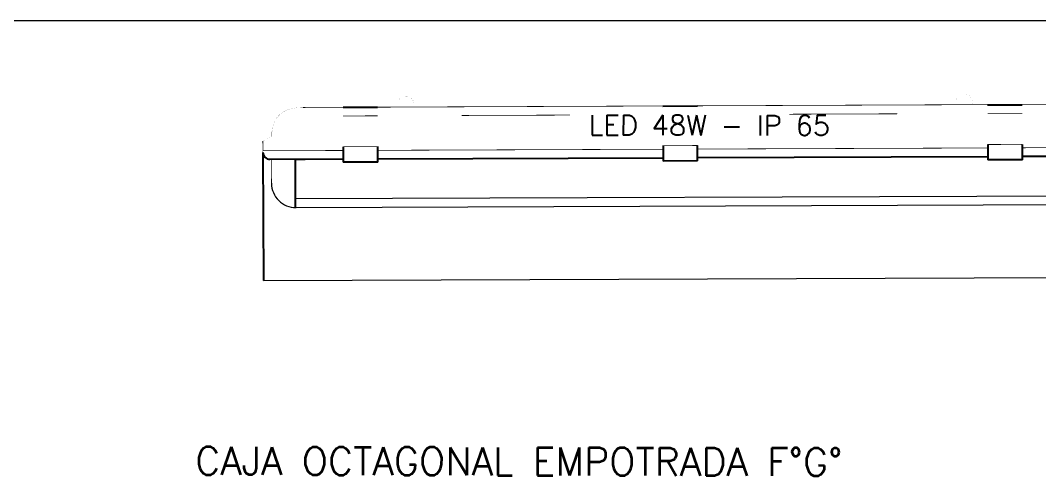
# Model space of a CAD drawing. Header units: inches. Extents: x 1693 to 10990, y 1878 to 5055.
# Drawn here: x 4090 to 4799, y 4735 to 5055 of the extents above; entities that cross this region are included whole.
import ezdxf

# ---------------------------------------------------------------- set-up
doc = ezdxf.new("R2010")
doc.units = ezdxf.units.IN
doc.header["$PDMODE"] = 1
for name, color, linetype, lineweight in [('0-ALIMENTADOR', 1, 'Continuous', 0), ('AUXILIAR', 7, 'Continuous', 5), ('TABLEROS', 240, 'Continuous', 0)]:
    doc.layers.add(name, color=color, linetype=linetype, lineweight=lineweight)
doc.styles.add('R60-50', font='romans.shx', dxfattribs={"width": 1.2, "height": 0.06})
doc.styles.add('Romans', font='romans.shx')
doc.dimstyles.new('ELECTRICO', dxfattribs={"dimtxt": 0.06, "dimasz": 0.06, "dimexe": 0.1, "dimexo": 0.2, "dimgap": 0.05, "dimtad": 1, "dimtoh": 1, "dimzin": 4, "dimdsep": 46, "dimtxsty": 'R60-50', "dimcen": 0.09, "dimclrd": 1, "dimclre": 1, "dimclrt": 4, "dimaunit": 1, "dimadec": 0, "dimazin": 0, "dimtfac": 1, "dimtix": 1, "dimtmove": 0, "dimatfit": 1, "dimfxl": 1, "dimtolj": 1, "dimtzin": 0, "dimarcsym": 0})

# ---------------------------------------------------------------- blocks, each defined once
blk = doc.blocks.new('*D45')
at = {"layer": 'AUXILIAR', "color": 1, "lineweight": -2, "transparency": 16777216}
for p, q in [((4258.43, 4962.57), (4258.74, 4873.53)), ((4840.86, 4964.58), (4841.17, 4875.55))]:
    blk.add_line(p, q, dxfattribs=at)
at = {"layer": 'AUXILIAR', "color": 1, "lineweight": 0, "transparency": 16777216}
blk.add_line((4258.78, 4873.63), (4841.13, 4875.65), dxfattribs=at)
at = {"layer": 'AUXILIAR', "color": 1, "transparency": 16777216}
for points in [[(4258.78, 4873.64), (4258.78, 4873.63), (4258.74, 4873.63)], [(4841.13, 4875.65), (4841.13, 4875.64), (4841.17, 4875.65)]]:
    blk.add_solid(points, dxfattribs=at)
at = {"layer": 'Defpoints', "color": 0, "transparency": 16777216}
for p in [(4258.43, 4962.77), (4840.86, 4964.78), (4841.17, 4875.65)]:
    blk.add_point(p, dxfattribs=at)
at = {"layer": 'AUXILIAR', "color": 4, "lineweight": 0, "transparency": 16777216, "insert": (4549.89, 4874.7), "char_height": 0.06, "attachment_point": 5, "rotation": 0.19797, "style": 'R60-50'}
blk.add_mtext('\\A1;{\\H0.4x;582.43}', dxfattribs=at)

msp = doc.modelspace()

# ---------------------------------------------------------------- linework, layer by layer
at = {"color": 6}
for p, q in [((4314.199, 4994.034), (4338.246, 4994.127)), ((4536.582, 4994.9), (4560.626, 4994.994)), ((4762.468, 4995.78), (4786.512, 4995.874)), ((4314.309, 4966.598), (4314.351, 4955.888)), ((4338.395, 4955.982), (4338.353, 4966.692)), ((4536.69, 4967.367), (4536.731, 4956.657)), ((4560.776, 4956.75), (4560.734, 4967.46)), ((4762.577, 4968.155), (4762.619, 4957.445)), ((4786.663, 4957.539), (4786.621, 4968.249)), ((4263.306, 4957.935), (4314.342, 4958.134)), ((4280.768, 4957.999), (4287.72, 4958.026)), ((4280.768, 4957.999), (4280.9, 4924.236)), ((4338.396, 4955.989), (4314.348, 4955.895)), ((4338.396, 4955.982), (4314.351, 4955.888)), ((4338.386, 4958.227), (4536.722, 4958.999)), ((4560.777, 4956.758), (4536.729, 4956.664)), ((4560.777, 4956.75), (4536.732, 4956.657)), ((4560.767, 4959.092), (4762.609, 4959.878)), ((4786.664, 4957.546), (4762.616, 4957.452)), ((4786.664, 4957.539), (4762.62, 4957.445)), ((4786.654, 4959.971), (4836.276, 4960.164))]:
    msp.add_line(p, q, dxfattribs=at)
at = {"color": 4}
for points in [[(4357.58, 5001.303, 0.0183, 0.0183, 0), (4357.36, 5001.3, 0.0183, 0.0183, 0), (4357.143, 5001.29, 0.0183, 0.0183, 0), (4356.931, 5001.275, 0.0183, 0.0183, 0), (4356.722, 5001.255, 0.0183, 0.0183, 0), (4356.518, 5001.228, 0.0183, 0.0183, 0), (4356.317, 5001.196, 0.0183, 0.0183, 0), (4356.12, 5001.159, 0.0183, 0.0183, 0), (4355.928, 5001.115, 0.0183, 0.0183, 0), (4355.739, 5001.066, 0.0183, 0.0183, 0), (4355.554, 5001.011, 0.0183, 0.0183, 0), (4355.373, 5000.951, 0.0183, 0.0183, 0), (4355.197, 5000.885, 0.0183, 0.0183, 0), (4355.024, 5000.813, 0.0183, 0.0183, 0), (4354.855, 5000.736, 0.0183, 0.0183, 0), (4354.69, 5000.653, 0.0183, 0.0183, 0), (4354.529, 5000.564, 0.0183, 0.0183, 0), (4354.372, 5000.47, 0.0183, 0.0183, 0), (4354.219, 5000.37, 0.0183, 0.0183, 0), (4354.07, 5000.264, 0.0183, 0.0183, 0), (4353.925, 5000.153, 0.0183, 0.0183, 0), (4353.784, 5000.036, 0.0183, 0.0183, 0), (4353.647, 4999.913, 0.0183, 0.0183, 0), (4353.514, 4999.785, 0.0183, 0.0183, 0), (4353.384, 4999.651, 0.0183, 0.0183, 0), (4353.259, 4999.511, 0.0183, 0.0183, 0), (4353.138, 4999.366, 0.0183, 0.0183, 0), (4353.021, 4999.215, 0.0183, 0.0183, 0), (4352.907, 4999.058, 0.0183, 0.0183, 0), (4352.798, 4998.896, 0.0183, 0.0183, 0), (4352.693, 4998.727, 0.0183, 0.0183, 0), (4352.591, 4998.554, 0.0183, 0.0183, 0), (4352.494, 4998.374, 0.0183, 0.0183, 0), (4352.4, 4998.189, 0.0183, 0.0183, 0), (4352.311, 4997.999, 0.0183, 0.0183, 0), (4352.225, 4997.802, 0.0183, 0.0183, 0), (4352.144, 4997.6, 0.0183, 0.0183, 0), (4352.066, 4997.393, 0.0183, 0.0183, 0), (4351.993, 4997.179, 0.0183, 0.0183, 0), (4351.923, 4996.96, 0.0183, 0.0183, 0), (4351.857, 4996.736, 0.0183, 0.0183, 0), (4351.796, 4996.505, 0.0183, 0.0183, 0), (4351.738, 4996.269, 0.0183, 0.0183, 0), (4351.684, 4996.027, 0.0183, 0.0183, 0), (4351.634, 4995.78, 0.0183, 0.0183, 0), (4351.589, 4995.527, 0.0183, 0.0183, 0), (4351.547, 4995.268, 0.0183, 0.0183, 0), (4351.509, 4995.004, 0.0183, 0.0183, 0), (4351.475, 4994.734, 0.0183, 0.0183, 0), (4351.445, 4994.458, 0.0183, 0.0183, 0), (4351.419, 4994.177, 0.0183, 0.0183, 0)], [(4363.698, 4994.225, 0.0183, 0.0183, 0), (4363.694, 4994.525, 0.0183, 0.0183, 0), (4363.686, 4994.818, 0.0183, 0.0183, 0), (4363.672, 4995.105, 0.0183, 0.0183, 0), (4363.654, 4995.386, 0.0183, 0.0183, 0), (4363.631, 4995.66, 0.0183, 0.0183, 0), (4363.603, 4995.928, 0.0183, 0.0183, 0), (4363.571, 4996.189, 0.0183, 0.0183, 0), (4363.533, 4996.444, 0.0183, 0.0183, 0), (4363.491, 4996.692, 0.0183, 0.0183, 0), (4363.443, 4996.934, 0.0183, 0.0183, 0), (4363.391, 4997.169, 0.0183, 0.0183, 0), (4363.334, 4997.398, 0.0183, 0.0183, 0), (4363.273, 4997.621, 0.0183, 0.0183, 0), (4363.206, 4997.837, 0.0183, 0.0183, 0), (4363.135, 4998.046, 0.0183, 0.0183, 0), (4363.058, 4998.249, 0.0183, 0.0183, 0), (4362.977, 4998.446, 0.0183, 0.0183, 0), (4362.891, 4998.636, 0.0183, 0.0183, 0), (4362.8, 4998.819, 0.0183, 0.0183, 0), (4362.705, 4998.997, 0.0183, 0.0183, 0), (4362.604, 4999.167, 0.0183, 0.0183, 0), (4362.499, 4999.331, 0.0183, 0.0183, 0), (4362.388, 4999.489, 0.0183, 0.0183, 0), (4362.273, 4999.64, 0.0183, 0.0183, 0), (4362.154, 4999.785, 0.0183, 0.0183, 0), (4362.029, 4999.924, 0.0183, 0.0183, 0), (4361.899, 5000.055, 0.0183, 0.0183, 0), (4361.765, 5000.181, 0.0183, 0.0183, 0), (4361.625, 5000.3, 0.0183, 0.0183, 0), (4361.481, 5000.412, 0.0183, 0.0183, 0), (4361.332, 5000.518, 0.0183, 0.0183, 0), (4361.178, 5000.618, 0.0183, 0.0183, 0), (4361.02, 5000.711, 0.0183, 0.0183, 0), (4360.856, 5000.797, 0.0183, 0.0183, 0), (4360.688, 5000.878, 0.0183, 0.0183, 0), (4360.515, 5000.951, 0.0183, 0.0183, 0), (4360.336, 5001.018, 0.0183, 0.0183, 0), (4360.154, 5001.079, 0.0183, 0.0183, 0), (4359.966, 5001.133, 0.0183, 0.0183, 0), (4359.773, 5001.181, 0.0183, 0.0183, 0), (4359.576, 5001.223, 0.0183, 0.0183, 0), (4359.373, 5001.257, 0.0183, 0.0183, 0), (4359.166, 5001.286, 0.0183, 0.0183, 0), (4358.954, 5001.308, 0.0183, 0.0183, 0), (4358.737, 5001.323, 0.0183, 0.0183, 0), (4358.516, 5001.332, 0.0183, 0.0183, 0), (4358.289, 5001.335, 0.0183, 0.0183, 0), (4358.058, 5001.331, 0.0183, 0.0183, 0), (4357.822, 5001.32, 0.0183, 0.0183, 0), (4357.58, 5001.303, 0.0183, 0.0183, 0)], [(4745.85, 5002.816, 0.0183, 0.0183, 0), (4745.629, 5002.812, 0.0183, 0.0183, 0), (4745.413, 5002.803, 0.0183, 0.0183, 0), (4745.2, 5002.788, 0.0183, 0.0183, 0), (4744.992, 5002.767, 0.0183, 0.0183, 0), (4744.787, 5002.741, 0.0183, 0.0183, 0), (4744.586, 5002.709, 0.0183, 0.0183, 0), (4744.39, 5002.671, 0.0183, 0.0183, 0), (4744.197, 5002.628, 0.0183, 0.0183, 0), (4744.008, 5002.579, 0.0183, 0.0183, 0), (4743.823, 5002.524, 0.0183, 0.0183, 0), (4743.643, 5002.463, 0.0183, 0.0183, 0), (4743.466, 5002.397, 0.0183, 0.0183, 0), (4743.293, 5002.326, 0.0183, 0.0183, 0), (4743.124, 5002.248, 0.0183, 0.0183, 0), (4742.959, 5002.165, 0.0183, 0.0183, 0), (4742.798, 5002.077, 0.0183, 0.0183, 0), (4742.641, 5001.982, 0.0183, 0.0183, 0), (4742.488, 5001.882, 0.0183, 0.0183, 0), (4742.339, 5001.777, 0.0183, 0.0183, 0), (4742.194, 5001.665, 0.0183, 0.0183, 0), (4742.053, 5001.548, 0.0183, 0.0183, 0), (4741.916, 5001.425, 0.0183, 0.0183, 0), (4741.783, 5001.297, 0.0183, 0.0183, 0), (4741.654, 5001.163, 0.0183, 0.0183, 0), (4741.528, 5001.023, 0.0183, 0.0183, 0), (4741.407, 5000.878, 0.0183, 0.0183, 0), (4741.29, 5000.727, 0.0183, 0.0183, 0), (4741.177, 5000.57, 0.0183, 0.0183, 0), (4741.067, 5000.408, 0.0183, 0.0183, 0), (4740.962, 5000.24, 0.0183, 0.0183, 0), (4740.861, 5000.066, 0.0183, 0.0183, 0), (4740.763, 4999.887, 0.0183, 0.0183, 0), (4740.67, 4999.702, 0.0183, 0.0183, 0), (4740.58, 4999.511, 0.0183, 0.0183, 0), (4740.495, 4999.315, 0.0183, 0.0183, 0), (4740.413, 4999.113, 0.0183, 0.0183, 0), (4740.336, 4998.905, 0.0183, 0.0183, 0), (4740.262, 4998.692, 0.0183, 0.0183, 0), (4740.192, 4998.473, 0.0183, 0.0183, 0), (4740.127, 4998.248, 0.0183, 0.0183, 0), (4740.065, 4998.018, 0.0183, 0.0183, 0), (4740.007, 4997.782, 0.0183, 0.0183, 0), (4739.954, 4997.54, 0.0183, 0.0183, 0), (4739.904, 4997.292, 0.0183, 0.0183, 0), (4739.858, 4997.039, 0.0183, 0.0183, 0), (4739.816, 4996.781, 0.0183, 0.0183, 0), (4739.778, 4996.516, 0.0183, 0.0183, 0), (4739.744, 4996.246, 0.0183, 0.0183, 0), (4739.714, 4995.971, 0.0183, 0.0183, 0), (4739.688, 4995.689, 0.0183, 0.0183, 0)], [(4751.967, 4995.737, 0.0183, 0.0183, 0), (4751.963, 4996.037, 0.0183, 0.0183, 0), (4751.955, 4996.331, 0.0183, 0.0183, 0), (4751.941, 4996.618, 0.0183, 0.0183, 0), (4751.923, 4996.898, 0.0183, 0.0183, 0), (4751.9, 4997.173, 0.0183, 0.0183, 0), (4751.873, 4997.44, 0.0183, 0.0183, 0), (4751.84, 4997.702, 0.0183, 0.0183, 0), (4751.802, 4997.956, 0.0183, 0.0183, 0), (4751.76, 4998.205, 0.0183, 0.0183, 0), (4751.713, 4998.446, 0.0183, 0.0183, 0), (4751.661, 4998.682, 0.0183, 0.0183, 0), (4751.604, 4998.911, 0.0183, 0.0183, 0), (4751.542, 4999.133, 0.0183, 0.0183, 0), (4751.475, 4999.349, 0.0183, 0.0183, 0), (4751.404, 4999.559, 0.0183, 0.0183, 0), (4751.328, 4999.762, 0.0183, 0.0183, 0), (4751.246, 4999.958, 0.0183, 0.0183, 0), (4751.16, 5000.148, 0.0183, 0.0183, 0), (4751.07, 5000.332, 0.0183, 0.0183, 0), (4750.974, 5000.509, 0.0183, 0.0183, 0), (4750.873, 5000.68, 0.0183, 0.0183, 0), (4750.768, 5000.844, 0.0183, 0.0183, 0), (4750.658, 5001.002, 0.0183, 0.0183, 0), (4750.543, 5001.153, 0.0183, 0.0183, 0), (4750.423, 5001.298, 0.0183, 0.0183, 0), (4750.298, 5001.436, 0.0183, 0.0183, 0), (4750.168, 5001.568, 0.0183, 0.0183, 0), (4750.034, 5001.693, 0.0183, 0.0183, 0), (4749.895, 5001.812, 0.0183, 0.0183, 0), (4749.75, 5001.925, 0.0183, 0.0183, 0), (4749.601, 5002.031, 0.0183, 0.0183, 0), (4749.448, 5002.13, 0.0183, 0.0183, 0), (4749.289, 5002.223, 0.0183, 0.0183, 0), (4749.125, 5002.31, 0.0183, 0.0183, 0), (4748.957, 5002.39, 0.0183, 0.0183, 0), (4748.784, 5002.464, 0.0183, 0.0183, 0), (4748.606, 5002.531, 0.0183, 0.0183, 0), (4748.423, 5002.592, 0.0183, 0.0183, 0), (4748.235, 5002.646, 0.0183, 0.0183, 0), (4748.042, 5002.694, 0.0183, 0.0183, 0), (4747.845, 5002.735, 0.0183, 0.0183, 0), (4747.643, 5002.77, 0.0183, 0.0183, 0), (4747.435, 5002.798, 0.0183, 0.0183, 0), (4747.223, 5002.82, 0.0183, 0.0183, 0), (4747.007, 5002.836, 0.0183, 0.0183, 0), (4746.785, 5002.845, 0.0183, 0.0183, 0), (4746.558, 5002.847, 0.0183, 0.0183, 0), (4746.327, 5002.843, 0.0183, 0.0183, 0), (4746.091, 5002.833, 0.0183, 0.0183, 0), (4745.85, 5002.816, 0.0183, 0.0183, 0)], [(4286.289, 4993.923, 0.0593, 0.0593, 0), (4285.423, 4993.912, 0.0593, 0.0593, 0), (4284.575, 4993.884, 0.0593, 0.0593, 0), (4283.744, 4993.84, 0.0593, 0.0593, 0), (4282.931, 4993.78, 0.0593, 0.0593, 0), (4282.136, 4993.704, 0.0593, 0.0593, 0), (4281.359, 4993.611, 0.0593, 0.0593, 0), (4280.599, 4993.503, 0.0593, 0.0593, 0), (4279.857, 4993.378, 0.0593, 0.0593, 0), (4279.133, 4993.237, 0.0593, 0.0593, 0), (4278.426, 4993.079, 0.0593, 0.0593, 0), (4277.738, 4992.906, 0.0593, 0.0593, 0), (4277.066, 4992.716, 0.0593, 0.0593, 0), (4276.413, 4992.51, 0.0593, 0.0593, 0), (4275.777, 4992.288, 0.0593, 0.0593, 0), (4275.159, 4992.05, 0.0593, 0.0593, 0), (4274.559, 4991.795, 0.0593, 0.0593, 0), (4273.977, 4991.525, 0.0593, 0.0593, 0), (4273.412, 4991.238, 0.0593, 0.0593, 0), (4272.865, 4990.935, 0.0593, 0.0593, 0), (4272.335, 4990.616, 0.0593, 0.0593, 0), (4271.823, 4990.28, 0.0593, 0.0593, 0), (4271.33, 4989.928, 0.0593, 0.0593, 0), (4270.853, 4989.561, 0.0593, 0.0593, 0), (4270.395, 4989.176, 0.0593, 0.0593, 0), (4269.954, 4988.776, 0.0593, 0.0593, 0), (4269.531, 4988.36, 0.0593, 0.0593, 0), (4269.125, 4987.927, 0.0593, 0.0593, 0), (4268.738, 4987.478, 0.0593, 0.0593, 0), (4268.368, 4987.013, 0.0593, 0.0593, 0), (4268.015, 4986.532, 0.0593, 0.0593, 0), (4267.681, 4986.035, 0.0593, 0.0593, 0), (4267.364, 4985.521, 0.0593, 0.0593, 0), (4267.065, 4984.991, 0.0593, 0.0593, 0), (4266.784, 4984.445, 0.0593, 0.0593, 0), (4266.52, 4983.883, 0.0593, 0.0593, 0), (4266.274, 4983.304, 0.0593, 0.0593, 0), (4266.046, 4982.71, 0.0593, 0.0593, 0), (4265.835, 4982.099, 0.0593, 0.0593, 0), (4265.642, 4981.472, 0.0593, 0.0593, 0), (4265.467, 4980.829, 0.0593, 0.0593, 0), (4265.31, 4980.169, 0.0593, 0.0593, 0), (4265.17, 4979.494, 0.0593, 0.0593, 0), (4265.048, 4978.802, 0.0593, 0.0593, 0), (4264.944, 4978.094, 0.0593, 0.0593, 0), (4264.857, 4977.369, 0.0593, 0.0593, 0), (4264.788, 4976.629, 0.0593, 0.0593, 0), (4264.737, 4975.872, 0.0593, 0.0593, 0), (4264.704, 4975.1, 0.0593, 0.0593, 0), (4264.688, 4974.311, 0.0593, 0.0593, 0), (4264.69, 4973.505, 0.0593, 0.0593, 0)], [(4286.289, 4993.923, 0.513, 0.513, 0), (4818.272, 4996.152, 0.513, 0.513, 0)], [(4286.289, 4993.923, 0.513, 0.513, 0), (4351.419, 4994.177, 0.513, 0.513, 0)], [(4351.419, 4994.177, 0.513, 0.513, 0), (4314.201, 4994.032, 0.513, 0.513, 0)], [(4762.491, 4989.77, 0.513, 0.513, 0), (4786.536, 4989.863, 0.513, 0.513, 0)], [(4314.224, 4988.024, 0.513, 0.513, 0), (4338.272, 4988.117, 0.513, 0.513, 0)], [(4396.775, 4988.345, 0.513, 0.513, 0), (4472.059, 4988.638, 0.513, 0.513, 0)], [(4624.456, 4989.232, 0.513, 0.513, 0), (4699.736, 4989.525, 0.513, 0.513, 0)], [(4264.676, 4977.123, 0.0171, 0.0171, 0), (4264.674, 4976.936, 0.0171, 0.0171, 0), (4264.668, 4976.752, 0.0171, 0.0171, 0), (4264.656, 4976.569, 0.0171, 0.0171, 0), (4264.639, 4976.389, 0.0171, 0.0171, 0), (4264.617, 4976.211, 0.0171, 0.0171, 0), (4264.59, 4976.036, 0.0171, 0.0171, 0), (4264.558, 4975.863, 0.0171, 0.0171, 0), (4264.521, 4975.692, 0.0171, 0.0171, 0), (4264.478, 4975.523, 0.0171, 0.0171, 0), (4264.431, 4975.357, 0.0171, 0.0171, 0), (4264.379, 4975.193, 0.0171, 0.0171, 0), (4264.322, 4975.031, 0.0171, 0.0171, 0), (4264.259, 4974.872, 0.0171, 0.0171, 0), (4264.192, 4974.715, 0.0171, 0.0171, 0), (4264.119, 4974.56, 0.0171, 0.0171, 0), (4264.042, 4974.407, 0.0171, 0.0171, 0), (4263.959, 4974.257, 0.0171, 0.0171, 0), (4263.872, 4974.109, 0.0171, 0.0171, 0), (4263.779, 4973.963, 0.0171, 0.0171, 0), (4263.681, 4973.819, 0.0171, 0.0171, 0), (4263.579, 4973.678, 0.0171, 0.0171, 0), (4263.471, 4973.539, 0.0171, 0.0171, 0), (4263.358, 4973.403, 0.0171, 0.0171, 0), (4263.24, 4973.268, 0.0171, 0.0171, 0), (4263.117, 4973.136, 0.0171, 0.0171, 0), (4262.989, 4973.006, 0.0171, 0.0171, 0), (4262.856, 4972.879, 0.0171, 0.0171, 0), (4262.718, 4972.753, 0.0171, 0.0171, 0), (4262.575, 4972.63, 0.0171, 0.0171, 0), (4262.427, 4972.51, 0.0171, 0.0171, 0), (4262.274, 4972.391, 0.0171, 0.0171, 0), (4262.116, 4972.275, 0.0171, 0.0171, 0), (4261.952, 4972.161, 0.0171, 0.0171, 0), (4261.784, 4972.05, 0.0171, 0.0171, 0), (4261.611, 4971.94, 0.0171, 0.0171, 0), (4261.432, 4971.833, 0.0171, 0.0171, 0), (4261.249, 4971.729, 0.0171, 0.0171, 0), (4261.06, 4971.626, 0.0171, 0.0171, 0), (4260.867, 4971.526, 0.0171, 0.0171, 0), (4260.668, 4971.428, 0.0171, 0.0171, 0), (4260.464, 4971.333, 0.0171, 0.0171, 0), (4260.256, 4971.239, 0.0171, 0.0171, 0), (4260.042, 4971.148, 0.0171, 0.0171, 0), (4259.823, 4971.059, 0.0171, 0.0171, 0), (4259.599, 4970.973, 0.0171, 0.0171, 0), (4259.37, 4970.889, 0.0171, 0.0171, 0), (4259.136, 4970.807, 0.0171, 0.0171, 0), (4258.897, 4970.727, 0.0171, 0.0171, 0), (4258.653, 4970.65, 0.0171, 0.0171, 0), (4258.404, 4970.575, 0.0171, 0.0171, 0)], [(4264.676, 4977.123, 0.362, 0.362, 0), (4264.69, 4973.505, 0.362, 0.362, 0)], [(4314.318, 4964.016, 0.513, 0.513, 0), (4258.431, 4963.798, 0.513, 0.513, 0), (4258.404, 4970.575, 0.513, 0.513, 0)], [(4258.43, 4963.798, 0.102, 0.102, 0), (4258.434, 4962.773, 0.102, 0.102, 0)], [(4314.301, 4966.598, 0.513, 0.513, 0), (4338.345, 4966.692, 0.513, 0.513, 0)], [(4536.682, 4967.367, 0.513, 0.513, 0), (4560.726, 4967.46, 0.513, 0.513, 0)], [(4762.569, 4968.155, 0.513, 0.513, 0), (4786.614, 4968.249, 0.513, 0.513, 0)], [(4264.346, 4955.251, 0.302, 0.302, 0), (4264.357, 4952.234, 0.302, 0.302, 0)], [(4314.345, 4955.888, 0.513, 0.513, 0), (4338.389, 4955.982, 0.513, 0.513, 0)], [(4536.726, 4956.657, 0.513, 0.513, 0), (4560.77, 4956.75, 0.513, 0.513, 0)], [(4762.613, 4957.445, 0.513, 0.513, 0), (4786.657, 4957.538, 0.513, 0.513, 0)]]:
    msp.add_lwpolyline(points, format="xyseb", dxfattribs=at)
at = {"color": 4, "const_width": 0.513}
for points in [[(4338.363, 4964.109), (4536.7, 4964.882)], [(4560.744, 4964.995), (4762.584, 4965.762)], [(4786.631, 4965.863), (4840.854, 4966.067)], [(4264.401, 4941.159), (4264.336, 4957.936), (4314.342, 4958.13)], [(4338.386, 4958.224), (4536.722, 4958.997)], [(4560.767, 4959.09), (4762.609, 4959.876)], [(4786.654, 4959.97), (4835.971, 4960.162), (4836.037, 4943.386)]]:
    msp.add_lwpolyline(points, dxfattribs=at)
at = {"color": 6}
msp.add_arc((4263.29, 4962.791), 4.855, 180.205971, 270.236617, dxfattribs=at)
at = {"color": 6, "lineweight": 5}
msp.add_arc((4281.371, 4941.212), 16.974, 180.178617, 270.27112, dxfattribs=at)
at = {"layer": '0-ALIMENTADOR', "color": 3}
msp.add_lwpolyline([(3276.859, 5054.509), (5154.581, 5054.509), (5154.581, 4099.104), (3276.859, 4099.104)], close=True, dxfattribs=at)
at = {"layer": 'AUXILIAR', "color": 6, "lineweight": 5}
for points in [[(4280.877, 4930.502), (4822.595, 4932.568)], [(4281.452, 4924.238), (4819.116, 4926.329)]]:
    msp.add_lwpolyline(points, dxfattribs=at)

# ---------------------------------------------------------------- texts
at = {"layer": 'TABLEROS', "color": 6, "style": 'Romans'}
msp.add_text('LED 48W - IP 65', height=13.97833, rotation=359.89, dxfattribs=at).set_placement((4485.105, 4974.692))
at = {"layer": 'TABLEROS', "insert": (4211.371, 4757.836), "char_height": 19.41435, "width": 512.92595, "attachment_point": 1, "rotation": 359.89, "style": 'Romans'}
msp.add_mtext('CAJA OCTAGONAL EMPOTRADA F°G°', dxfattribs=at)

# ---------------------------------------------------------------- dimensions: what is measured, and where the dimension line sits
at = {"layer": 'AUXILIAR', "color": 3, "lineweight": 0}
dim = msp.add_linear_dim(base=(4841.166, 4875.647), p1=(4258.434, 4962.773), p2=(4840.858, 4964.78), angle=0.197968, text='{\\H0.4x;<>}', dimstyle='ELECTRICO', override={"dimtxt": 0.03, "dimasz": 0.04, "dimlwd": 0}, dxfattribs=at)
dim.commit()
dim.dimension.update_dxf_attribs({"geometry": '*D45', "text_midpoint": (4549.889, 4874.64), "dimtype": 160})

doc.saveas('drawing.dxf')
